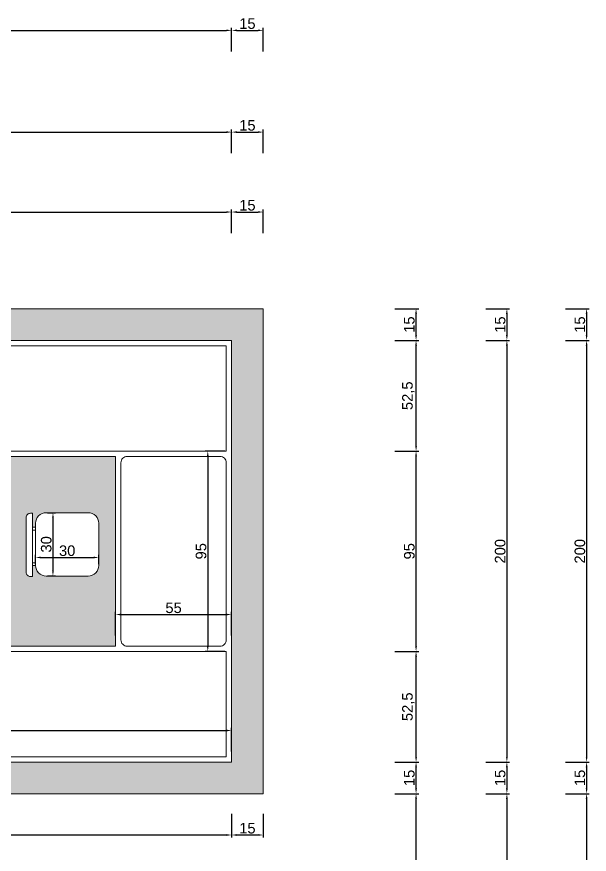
# Model space of a CAD drawing. Header units: centimetres. Extents: x -1214 to 5930, y 2765 to 5950.
# Drawn here: x 5139.3 to 5410.9, y 3466.4 to 3863.6 of the extents above; entities that cross this region are included whole.
import ezdxf

# ---------------------------------------------------------------- set-up
doc = ezdxf.new("R2010")
doc.units = ezdxf.units.CM
for name, color, linetype, lineweight in [('duvar', 251, 'Continuous', 20), ('tefriş', 4, 'Continuous', 9), ('ölçü', 64, 'Continuous', 20)]:
    doc.layers.add(name, color=color, linetype=linetype, lineweight=lineweight)
doc.layers.add('zemin', color=8, linetype='Continuous')
doc.styles.get("Standard").update_dxf_attribs({"font": 'arial.ttf'})
doc.dimstyles.new('yeni ölçü', dxfattribs={"dimtxt": 5, "dimasz": 2.5, "dimexe": 1.25, "dimexo": 0.625, "dimtad": 1, "dimtxsty": 'Standard', "dimcen": 2.45, "dimclrt": 256, "dimadec": 0, "dimazin": 0, "dimtfac": 1, "dimtmove": 0, "dimatfit": 3, "dimfxl": 10, "dimfxlon": 1, "dimarcsym": 0})

# ---------------------------------------------------------------- blocks, each defined once
blk = doc.blocks.new('CHR_001_Y')
at = {"layer": 'tefriş'}
for points in [[(3, 2), (2, 2, 0.414214), (0, 0), (0, -26, 0.414214), (2, -28), (3, -28)], [(9.46, 2.25), (29.46, 2.25, -0.414214), (34.46, -2.75), (34.46, -22.75, -0.414214), (29.46, -27.75), (9.46, -27.75, -0.414214), (4.46, -22.75), (4.46, -2.75, -0.414214)]]:
    blk.add_lwpolyline(points, format="xyb", close=True, dxfattribs=at)
for points in [[(3, -4.65), (4.46, -4.65)], [(4.46, -5.98), (3, -5.98)], [(3, -21.42), (4.46, -21.42)], [(4.46, -22.75), (3, -22.75)]]:
    blk.add_lwpolyline(points, dxfattribs=at)
blk = doc.blocks.new('*D139')
at = {"layer": 'Defpoints', "color": 0, "transparency": 16777216}
for p in [(5241.21, 3857.17), (5006.21, 3710.13), (5241.21, 3710.13)]:
    blk.add_point(p, dxfattribs=at)
at = {"layer": 'ölçü', "color": 0, "lineweight": -2, "transparency": 16777216}
for p, q in [((5006.21, 3847.17), (5006.21, 3858.42)), ((5008.71, 3857.17), (5238.71, 3857.17)), ((5241.21, 3847.17), (5241.21, 3858.42))]:
    blk.add_line(p, q, dxfattribs=at)
at = {"layer": 'ölçü', "color": 0, "transparency": 16777216}
for points in [[(5008.71, 3857.59), (5008.71, 3856.76), (5006.21, 3857.17)], [(5238.71, 3857.59), (5238.71, 3856.76), (5241.21, 3857.17)]]:
    blk.add_solid(points, dxfattribs=at)
at = {"layer": 'ölçü', "transparency": 16777216, "insert": (5123.71, 3860.35), "char_height": 5, "attachment_point": 5}
blk.add_mtext('235', dxfattribs=at)
blk = doc.blocks.new('*D140')
at = {"layer": 'Defpoints', "color": 0, "transparency": 16777216}
for p in [(5256.21, 3857.17), (5256.21, 3725.13), (5241.21, 3710.13)]:
    blk.add_point(p, dxfattribs=at)
at = {"layer": 'ölçü', "color": 0, "lineweight": -2, "transparency": 16777216}
for p, q in [((5241.21, 3847.17), (5241.21, 3858.42)), ((5243.71, 3857.17), (5253.71, 3857.17)), ((5256.21, 3847.17), (5256.21, 3858.42))]:
    blk.add_line(p, q, dxfattribs=at)
at = {"layer": 'ölçü', "color": 0, "transparency": 16777216}
for points in [[(5243.71, 3857.59), (5243.71, 3856.76), (5241.21, 3857.17)], [(5253.71, 3857.59), (5253.71, 3856.76), (5256.21, 3857.17)]]:
    blk.add_solid(points, dxfattribs=at)
at = {"layer": 'ölçü', "transparency": 16777216, "insert": (5248.71, 3860.35), "char_height": 5, "attachment_point": 5}
blk.add_mtext('15', dxfattribs=at)
blk = doc.blocks.new('*D141')
at = {"layer": 'Defpoints', "color": 0, "transparency": 16777216}
for p in [(5256.21, 3725.13), (5241.21, 3710.13), (5409.62, 3710.13)]:
    blk.add_point(p, dxfattribs=at)
at = {"layer": 'ölçü', "color": 0, "lineweight": -2, "transparency": 16777216}
for p, q in [((5399.62, 3725.13), (5410.87, 3725.13)), ((5409.62, 3722.63), (5409.62, 3712.63)), ((5399.62, 3710.13), (5410.87, 3710.13))]:
    blk.add_line(p, q, dxfattribs=at)
at = {"layer": 'ölçü', "color": 0, "transparency": 16777216}
for points in [[(5409.2, 3722.63), (5410.03, 3722.63), (5409.62, 3725.13)], [(5409.2, 3712.63), (5410.03, 3712.63), (5409.62, 3710.13)]]:
    blk.add_solid(points, dxfattribs=at)
at = {"layer": 'ölçü', "transparency": 16777216, "insert": (5406.44, 3717.63), "char_height": 5, "attachment_point": 5, "rotation": 90}
blk.add_mtext('15', dxfattribs=at)
blk = doc.blocks.new('*D142')
at = {"layer": 'Defpoints', "color": 0, "transparency": 16777216}
for p in [(5241.21, 3710.13), (5241.21, 3510.13), (5409.62, 3510.13)]:
    blk.add_point(p, dxfattribs=at)
at = {"layer": 'ölçü', "color": 0, "lineweight": -2, "transparency": 16777216}
for p, q in [((5399.62, 3710.13), (5410.87, 3710.13)), ((5409.62, 3707.63), (5409.62, 3512.63)), ((5399.62, 3510.13), (5410.87, 3510.13))]:
    blk.add_line(p, q, dxfattribs=at)
at = {"layer": 'ölçü', "color": 0, "transparency": 16777216}
for points in [[(5409.2, 3707.63), (5410.03, 3707.63), (5409.62, 3710.13)], [(5409.2, 3512.63), (5410.03, 3512.63), (5409.62, 3510.13)]]:
    blk.add_solid(points, dxfattribs=at)
at = {"layer": 'ölçü', "transparency": 16777216, "insert": (5406.44, 3610.13), "char_height": 5, "attachment_point": 5, "rotation": 90}
blk.add_mtext('200', dxfattribs=at)
blk = doc.blocks.new('*D143')
at = {"layer": 'Defpoints', "color": 0, "transparency": 16777216}
for p in [(5241.21, 3510.13), (5256.21, 3495.13), (5409.62, 3495.13)]:
    blk.add_point(p, dxfattribs=at)
at = {"layer": 'ölçü', "color": 0, "lineweight": -2, "transparency": 16777216}
for p, q in [((5399.62, 3510.13), (5410.87, 3510.13)), ((5409.62, 3507.63), (5409.62, 3497.63)), ((5399.62, 3495.13), (5410.87, 3495.13))]:
    blk.add_line(p, q, dxfattribs=at)
at = {"layer": 'ölçü', "color": 0, "transparency": 16777216}
for points in [[(5409.2, 3507.63), (5410.03, 3507.63), (5409.62, 3510.13)], [(5409.2, 3497.63), (5410.03, 3497.63), (5409.62, 3495.13)]]:
    blk.add_solid(points, dxfattribs=at)
at = {"layer": 'ölçü', "transparency": 16777216, "insert": (5406.44, 3502.63), "char_height": 5, "attachment_point": 5, "rotation": 90}
blk.add_mtext('15', dxfattribs=at)
blk = doc.blocks.new('*D144')
at = {"layer": 'Defpoints', "color": 0, "transparency": 16777216}
for p in [(5256.21, 3495.13), (5256.21, 3425.13), (5409.62, 3425.13)]:
    blk.add_point(p, dxfattribs=at)
at = {"layer": 'ölçü', "color": 0, "lineweight": -2, "transparency": 16777216}
for p, q in [((5399.62, 3495.13), (5410.87, 3495.13)), ((5409.62, 3492.63), (5409.62, 3427.63)), ((5399.62, 3425.13), (5410.87, 3425.13))]:
    blk.add_line(p, q, dxfattribs=at)
at = {"layer": 'ölçü', "color": 0, "transparency": 16777216}
for points in [[(5409.2, 3492.63), (5410.03, 3492.63), (5409.62, 3495.13)], [(5409.2, 3427.63), (5410.03, 3427.63), (5409.62, 3425.13)]]:
    blk.add_solid(points, dxfattribs=at)
at = {"layer": 'ölçü', "transparency": 16777216, "insert": (5406.44, 3460.13), "char_height": 5, "attachment_point": 5, "rotation": 90}
blk.add_mtext('70', dxfattribs=at)
blk = doc.blocks.new('*D171')
at = {"layer": 'Defpoints', "color": 0, "transparency": 16777216}
for p in [(5241.21, 3808.92), (5006.21, 3710.13), (5241.21, 3710.13)]:
    blk.add_point(p, dxfattribs=at)
at = {"layer": 'ölçü', "color": 0, "lineweight": -2, "transparency": 16777216}
for p, q in [((5006.21, 3798.92), (5006.21, 3810.17)), ((5241.21, 3798.92), (5241.21, 3810.17)), ((5008.71, 3808.92), (5238.71, 3808.92))]:
    blk.add_line(p, q, dxfattribs=at)
at = {"layer": 'ölçü', "color": 0, "transparency": 16777216}
for points in [[(5008.71, 3809.34), (5008.71, 3808.51), (5006.21, 3808.92)], [(5238.71, 3809.34), (5238.71, 3808.51), (5241.21, 3808.92)]]:
    blk.add_solid(points, dxfattribs=at)
at = {"layer": 'ölçü', "transparency": 16777216, "insert": (5123.71, 3812.1), "char_height": 5, "attachment_point": 5}
blk.add_mtext('235', dxfattribs=at)
blk = doc.blocks.new('*D172')
at = {"layer": 'Defpoints', "color": 0, "transparency": 16777216}
for p in [(5256.21, 3808.92), (5256.21, 3725.13), (5241.21, 3710.13)]:
    blk.add_point(p, dxfattribs=at)
at = {"layer": 'ölçü', "color": 0, "lineweight": -2, "transparency": 16777216}
for p, q in [((5241.21, 3798.92), (5241.21, 3810.17)), ((5256.21, 3798.92), (5256.21, 3810.17)), ((5243.71, 3808.92), (5253.71, 3808.92))]:
    blk.add_line(p, q, dxfattribs=at)
at = {"layer": 'ölçü', "color": 0, "transparency": 16777216}
for points in [[(5243.71, 3809.34), (5243.71, 3808.51), (5241.21, 3808.92)], [(5253.71, 3809.34), (5253.71, 3808.51), (5256.21, 3808.92)]]:
    blk.add_solid(points, dxfattribs=at)
at = {"layer": 'ölçü', "transparency": 16777216, "insert": (5248.71, 3812.1), "char_height": 5, "attachment_point": 5}
blk.add_mtext('15', dxfattribs=at)
blk = doc.blocks.new('*D192')
at = {"layer": 'Defpoints', "color": 0, "transparency": 16777216}
for p in [(5241.21, 3510.13), (5256.21, 3495.13), (5241.21, 3475.56)]:
    blk.add_point(p, dxfattribs=at)
at = {"layer": 'ölçü', "color": 0, "lineweight": -2, "transparency": 16777216}
for p, q in [((5241.21, 3485.56), (5241.21, 3474.31)), ((5256.21, 3485.56), (5256.21, 3474.31)), ((5253.71, 3475.56), (5243.71, 3475.56))]:
    blk.add_line(p, q, dxfattribs=at)
at = {"layer": 'ölçü', "color": 0, "transparency": 16777216}
for points in [[(5243.71, 3475.98), (5243.71, 3475.15), (5241.21, 3475.56)], [(5253.71, 3475.98), (5253.71, 3475.15), (5256.21, 3475.56)]]:
    blk.add_solid(points, dxfattribs=at)
at = {"layer": 'ölçü', "transparency": 16777216, "insert": (5248.71, 3478.74), "char_height": 5, "attachment_point": 5}
blk.add_mtext('15', dxfattribs=at)
blk = doc.blocks.new('*D193')
at = {"layer": 'Defpoints', "color": 0, "transparency": 16777216}
for p in [(5241.21, 3510.13), (5006.21, 3495.13), (5006.21, 3475.56)]:
    blk.add_point(p, dxfattribs=at)
at = {"layer": 'ölçü', "color": 0, "lineweight": -2, "transparency": 16777216}
for p, q in [((5006.21, 3485.56), (5006.21, 3474.31)), ((5241.21, 3485.56), (5241.21, 3474.31)), ((5238.71, 3475.56), (5008.71, 3475.56))]:
    blk.add_line(p, q, dxfattribs=at)
at = {"layer": 'ölçü', "color": 0, "transparency": 16777216}
for points in [[(5008.71, 3475.98), (5008.71, 3475.15), (5006.21, 3475.56)], [(5238.71, 3475.98), (5238.71, 3475.15), (5241.21, 3475.56)]]:
    blk.add_solid(points, dxfattribs=at)
at = {"layer": 'ölçü', "transparency": 16777216, "insert": (5123.71, 3478.74), "char_height": 5, "attachment_point": 5}
blk.add_mtext('235', dxfattribs=at)
blk = doc.blocks.new('*D196')
at = {"layer": 'Defpoints', "color": 0, "transparency": 16777216}
for p in [(5256.21, 3725.13), (5241.21, 3710.13), (5371.8, 3710.13)]:
    blk.add_point(p, dxfattribs=at)
at = {"layer": 'ölçü', "color": 0, "lineweight": -2, "transparency": 16777216}
for p, q in [((5361.8, 3725.13), (5373.05, 3725.13)), ((5371.8, 3722.63), (5371.8, 3712.63)), ((5361.8, 3710.13), (5373.05, 3710.13))]:
    blk.add_line(p, q, dxfattribs=at)
at = {"layer": 'ölçü', "color": 0, "transparency": 16777216}
for points in [[(5371.38, 3722.63), (5372.21, 3722.63), (5371.8, 3725.13)], [(5371.38, 3712.63), (5372.21, 3712.63), (5371.8, 3710.13)]]:
    blk.add_solid(points, dxfattribs=at)
at = {"layer": 'ölçü', "transparency": 16777216, "insert": (5368.62, 3717.63), "char_height": 5, "attachment_point": 5, "rotation": 90}
blk.add_mtext('15', dxfattribs=at)
blk = doc.blocks.new('*D197')
at = {"layer": 'Defpoints', "color": 0, "transparency": 16777216}
for p in [(5241.21, 3710.13), (5241.21, 3510.13), (5371.8, 3510.13)]:
    blk.add_point(p, dxfattribs=at)
at = {"layer": 'ölçü', "color": 0, "lineweight": -2, "transparency": 16777216}
for p, q in [((5361.8, 3710.13), (5373.05, 3710.13)), ((5371.8, 3707.63), (5371.8, 3512.63)), ((5361.8, 3510.13), (5373.05, 3510.13))]:
    blk.add_line(p, q, dxfattribs=at)
at = {"layer": 'ölçü', "color": 0, "transparency": 16777216}
for points in [[(5371.38, 3707.63), (5372.21, 3707.63), (5371.8, 3710.13)], [(5371.38, 3512.63), (5372.21, 3512.63), (5371.8, 3510.13)]]:
    blk.add_solid(points, dxfattribs=at)
at = {"layer": 'ölçü', "transparency": 16777216, "insert": (5368.62, 3610.13), "char_height": 5, "attachment_point": 5, "rotation": 90}
blk.add_mtext('200', dxfattribs=at)
blk = doc.blocks.new('*D198')
at = {"layer": 'Defpoints', "color": 0, "transparency": 16777216}
for p in [(5241.21, 3510.13), (5256.21, 3495.13), (5371.8, 3495.13)]:
    blk.add_point(p, dxfattribs=at)
at = {"layer": 'ölçü', "color": 0, "lineweight": -2, "transparency": 16777216}
for p, q in [((5361.8, 3510.13), (5373.05, 3510.13)), ((5371.8, 3507.63), (5371.8, 3497.63)), ((5361.8, 3495.13), (5373.05, 3495.13))]:
    blk.add_line(p, q, dxfattribs=at)
at = {"layer": 'ölçü', "color": 0, "transparency": 16777216}
for points in [[(5371.38, 3507.63), (5372.21, 3507.63), (5371.8, 3510.13)], [(5371.38, 3497.63), (5372.21, 3497.63), (5371.8, 3495.13)]]:
    blk.add_solid(points, dxfattribs=at)
at = {"layer": 'ölçü', "transparency": 16777216, "insert": (5368.62, 3502.63), "char_height": 5, "attachment_point": 5, "rotation": 90}
blk.add_mtext('15', dxfattribs=at)
blk = doc.blocks.new('*D199')
at = {"layer": 'Defpoints', "color": 0, "transparency": 16777216}
for p in [(5256.21, 3495.13), (5256.21, 3425.13), (5371.8, 3425.13)]:
    blk.add_point(p, dxfattribs=at)
at = {"layer": 'ölçü', "color": 0, "lineweight": -2, "transparency": 16777216}
for p, q in [((5361.8, 3495.13), (5373.05, 3495.13)), ((5371.8, 3492.63), (5371.8, 3427.63)), ((5361.8, 3425.13), (5373.05, 3425.13))]:
    blk.add_line(p, q, dxfattribs=at)
at = {"layer": 'ölçü', "color": 0, "transparency": 16777216}
for points in [[(5371.38, 3492.63), (5372.21, 3492.63), (5371.8, 3495.13)], [(5371.38, 3427.63), (5372.21, 3427.63), (5371.8, 3425.13)]]:
    blk.add_solid(points, dxfattribs=at)
at = {"layer": 'ölçü', "transparency": 16777216, "insert": (5368.62, 3460.13), "char_height": 5, "attachment_point": 5, "rotation": 90}
blk.add_mtext('70', dxfattribs=at)
blk = doc.blocks.new('*D204')
at = {"layer": 'Defpoints', "color": 0, "transparency": 16777216}
for p in [(5256.21, 3495.13), (5328.72, 3495.13), (5256.21, 3425.13)]:
    blk.add_point(p, dxfattribs=at)
at = {"layer": 'ölçü', "color": 0, "lineweight": -2, "transparency": 16777216}
for p, q in [((5318.72, 3495.13), (5329.97, 3495.13)), ((5328.72, 3427.63), (5328.72, 3492.63)), ((5318.72, 3425.13), (5329.97, 3425.13))]:
    blk.add_line(p, q, dxfattribs=at)
at = {"layer": 'ölçü', "color": 0, "transparency": 16777216}
for points in [[(5328.3, 3492.63), (5329.14, 3492.63), (5328.72, 3495.13)], [(5328.3, 3427.63), (5329.14, 3427.63), (5328.72, 3425.13)]]:
    blk.add_solid(points, dxfattribs=at)
at = {"layer": 'ölçü', "transparency": 16777216, "insert": (5325.54, 3460.13), "char_height": 5, "attachment_point": 5, "rotation": 90}
blk.add_mtext('70', dxfattribs=at)
blk = doc.blocks.new('*D205')
at = {"layer": 'Defpoints', "color": 0, "transparency": 16777216}
for p in [(5241.21, 3510.13), (5328.72, 3510.13), (5256.21, 3495.13)]:
    blk.add_point(p, dxfattribs=at)
at = {"layer": 'ölçü', "color": 0, "lineweight": -2, "transparency": 16777216}
for p, q in [((5318.72, 3510.13), (5329.97, 3510.13)), ((5328.72, 3497.63), (5328.72, 3507.63)), ((5318.72, 3495.13), (5329.97, 3495.13))]:
    blk.add_line(p, q, dxfattribs=at)
at = {"layer": 'ölçü', "color": 0, "transparency": 16777216}
for points in [[(5328.3, 3507.63), (5329.14, 3507.63), (5328.72, 3510.13)], [(5328.3, 3497.63), (5329.14, 3497.63), (5328.72, 3495.13)]]:
    blk.add_solid(points, dxfattribs=at)
at = {"layer": 'ölçü', "transparency": 16777216, "insert": (5325.54, 3502.63), "char_height": 5, "attachment_point": 5, "rotation": 90}
blk.add_mtext('15', dxfattribs=at)
blk = doc.blocks.new('*D206')
at = {"layer": 'Defpoints', "color": 0, "transparency": 16777216}
for p in [(5238.71, 3562.63), (5328.72, 3562.63), (5241.21, 3510.13)]:
    blk.add_point(p, dxfattribs=at)
at = {"layer": 'ölçü', "color": 0, "lineweight": -2, "transparency": 16777216}
for p, q in [((5318.72, 3562.63), (5329.97, 3562.63)), ((5328.72, 3512.63), (5328.72, 3560.13)), ((5318.72, 3510.13), (5329.97, 3510.13))]:
    blk.add_line(p, q, dxfattribs=at)
at = {"layer": 'ölçü', "color": 0, "transparency": 16777216}
for points in [[(5328.3, 3560.13), (5329.14, 3560.13), (5328.72, 3562.63)], [(5328.3, 3512.63), (5329.14, 3512.63), (5328.72, 3510.13)]]:
    blk.add_solid(points, dxfattribs=at)
at = {"layer": 'ölçü', "transparency": 16777216, "insert": (5325.09, 3536.38), "char_height": 5, "attachment_point": 5, "rotation": 90}
blk.add_mtext('52,5', dxfattribs=at)
blk = doc.blocks.new('*D207')
at = {"layer": 'Defpoints', "color": 0, "transparency": 16777216}
for p in [(5238.71, 3657.63), (5328.72, 3657.63), (5238.71, 3562.63)]:
    blk.add_point(p, dxfattribs=at)
at = {"layer": 'ölçü', "color": 0, "lineweight": -2, "transparency": 16777216}
for p, q in [((5318.72, 3657.63), (5329.97, 3657.63)), ((5328.72, 3565.13), (5328.72, 3655.13)), ((5318.72, 3562.63), (5329.97, 3562.63))]:
    blk.add_line(p, q, dxfattribs=at)
at = {"layer": 'ölçü', "color": 0, "transparency": 16777216}
for points in [[(5328.3, 3655.13), (5329.14, 3655.13), (5328.72, 3657.63)], [(5328.3, 3565.13), (5329.14, 3565.13), (5328.72, 3562.63)]]:
    blk.add_solid(points, dxfattribs=at)
at = {"layer": 'ölçü', "transparency": 16777216, "insert": (5325.54, 3610.13), "char_height": 5, "attachment_point": 5, "rotation": 90}
blk.add_mtext('95', dxfattribs=at)
blk = doc.blocks.new('*D208')
at = {"layer": 'Defpoints', "color": 0, "transparency": 16777216}
for p in [(5241.21, 3710.13), (5328.72, 3710.13), (5238.71, 3657.63)]:
    blk.add_point(p, dxfattribs=at)
at = {"layer": 'ölçü', "color": 0, "lineweight": -2, "transparency": 16777216}
for p, q in [((5318.72, 3710.13), (5329.97, 3710.13)), ((5328.72, 3660.13), (5328.72, 3707.63)), ((5318.72, 3657.63), (5329.97, 3657.63))]:
    blk.add_line(p, q, dxfattribs=at)
at = {"layer": 'ölçü', "color": 0, "transparency": 16777216}
for points in [[(5328.3, 3707.63), (5329.14, 3707.63), (5328.72, 3710.13)], [(5328.3, 3660.13), (5329.14, 3660.13), (5328.72, 3657.63)]]:
    blk.add_solid(points, dxfattribs=at)
at = {"layer": 'ölçü', "transparency": 16777216, "insert": (5325.09, 3683.88), "char_height": 5, "attachment_point": 5, "rotation": 90}
blk.add_mtext('52,5', dxfattribs=at)
blk = doc.blocks.new('*D209')
at = {"layer": 'Defpoints', "color": 0, "transparency": 16777216}
for p in [(5256.21, 3725.13), (5328.72, 3725.13), (5241.21, 3710.13)]:
    blk.add_point(p, dxfattribs=at)
at = {"layer": 'ölçü', "color": 0, "lineweight": -2, "transparency": 16777216}
for p, q in [((5318.72, 3725.13), (5329.97, 3725.13)), ((5328.72, 3712.63), (5328.72, 3722.63)), ((5318.72, 3710.13), (5329.97, 3710.13))]:
    blk.add_line(p, q, dxfattribs=at)
at = {"layer": 'ölçü', "color": 0, "transparency": 16777216}
for points in [[(5328.3, 3722.63), (5329.14, 3722.63), (5328.72, 3725.13)], [(5328.3, 3712.63), (5329.14, 3712.63), (5328.72, 3710.13)]]:
    blk.add_solid(points, dxfattribs=at)
at = {"layer": 'ölçü', "transparency": 16777216, "insert": (5325.54, 3717.63), "char_height": 5, "attachment_point": 5, "rotation": 90}
blk.add_mtext('15', dxfattribs=at)
blk = doc.blocks.new('*D213')
at = {"layer": 'Defpoints', "color": 0, "transparency": 16777216}
for p in [(5241.21, 3771.02), (5006.21, 3710.13), (5241.21, 3710.13)]:
    blk.add_point(p, dxfattribs=at)
at = {"layer": 'ölçü', "color": 0, "lineweight": -2, "transparency": 16777216}
for p, q in [((5006.21, 3761.02), (5006.21, 3772.27)), ((5008.71, 3771.02), (5238.71, 3771.02)), ((5241.21, 3761.02), (5241.21, 3772.27))]:
    blk.add_line(p, q, dxfattribs=at)
at = {"layer": 'ölçü', "color": 0, "transparency": 16777216}
for points in [[(5008.71, 3771.43), (5008.71, 3770.6), (5006.21, 3771.02)], [(5238.71, 3771.43), (5238.71, 3770.6), (5241.21, 3771.02)]]:
    blk.add_solid(points, dxfattribs=at)
at = {"layer": 'ölçü', "transparency": 16777216, "insert": (5123.71, 3774.2), "char_height": 5, "attachment_point": 5}
blk.add_mtext('235', dxfattribs=at)
blk = doc.blocks.new('*D214')
at = {"layer": 'Defpoints', "color": 0, "transparency": 16777216}
for p in [(5256.21, 3771.02), (5256.21, 3725.13), (5241.21, 3710.13)]:
    blk.add_point(p, dxfattribs=at)
at = {"layer": 'ölçü', "color": 0, "lineweight": -2, "transparency": 16777216}
for p, q in [((5241.21, 3761.02), (5241.21, 3772.27)), ((5243.71, 3771.02), (5253.71, 3771.02)), ((5256.21, 3761.02), (5256.21, 3772.27))]:
    blk.add_line(p, q, dxfattribs=at)
at = {"layer": 'ölçü', "color": 0, "transparency": 16777216}
for points in [[(5243.71, 3771.43), (5243.71, 3770.6), (5241.21, 3771.02)], [(5253.71, 3771.43), (5253.71, 3770.6), (5256.21, 3771.02)]]:
    blk.add_solid(points, dxfattribs=at)
at = {"layer": 'ölçü', "transparency": 16777216, "insert": (5248.71, 3774.19), "char_height": 5, "attachment_point": 5}
blk.add_mtext('15', dxfattribs=at)
blk = doc.blocks.new('*D246')
at = {"layer": 'Defpoints', "color": 0, "transparency": 16777216}
for p in [(5241.21, 3525.13), (5006.21, 3510.13), (5241.21, 3510.13)]:
    blk.add_point(p, dxfattribs=at)
at = {"layer": 'ölçü', "color": 0, "lineweight": -2, "transparency": 16777216}
for p, q in [((5006.21, 3515.13), (5006.21, 3526.38)), ((5008.71, 3525.13), (5238.71, 3525.13)), ((5241.21, 3515.13), (5241.21, 3526.38))]:
    blk.add_line(p, q, dxfattribs=at)
at = {"layer": 'ölçü', "color": 0, "transparency": 16777216}
for points in [[(5008.71, 3525.54), (5008.71, 3524.71), (5006.21, 3525.13)], [(5238.71, 3525.54), (5238.71, 3524.71), (5241.21, 3525.13)]]:
    blk.add_solid(points, dxfattribs=at)
at = {"layer": 'ölçü', "transparency": 16777216, "insert": (5123.71, 3528.31), "char_height": 5, "attachment_point": 5}
blk.add_mtext('235', dxfattribs=at)
blk = doc.blocks.new('*D248')
at = {"layer": 'Defpoints', "color": 0, "transparency": 16777216}
for p in [(5241.21, 3580.13), (5186.21, 3565.13), (5241.21, 3565.13)]:
    blk.add_point(p, dxfattribs=at)
at = {"layer": 'ölçü', "color": 0, "lineweight": -2, "transparency": 16777216}
for p, q in [((5186.21, 3570.13), (5186.21, 3581.38)), ((5188.71, 3580.13), (5238.71, 3580.13)), ((5241.21, 3570.13), (5241.21, 3581.38))]:
    blk.add_line(p, q, dxfattribs=at)
at = {"layer": 'ölçü', "color": 0, "transparency": 16777216}
for points in [[(5188.71, 3580.54), (5188.71, 3579.71), (5186.21, 3580.13)], [(5238.71, 3580.54), (5238.71, 3579.71), (5241.21, 3580.13)]]:
    blk.add_solid(points, dxfattribs=at)
at = {"layer": 'ölçü', "transparency": 16777216, "insert": (5213.71, 3583.29), "char_height": 5, "attachment_point": 5}
blk.add_mtext('55', dxfattribs=at)
blk = doc.blocks.new('*D249')
at = {"layer": 'Defpoints', "color": 0, "transparency": 16777216}
for p in [(5238.71, 3657.63), (5229.92, 3562.63), (5238.71, 3562.63)]:
    blk.add_point(p, dxfattribs=at)
at = {"layer": 'ölçü', "color": 0, "lineweight": -2, "transparency": 16777216}
for p, q in [((5238.09, 3657.63), (5228.67, 3657.63)), ((5229.92, 3655.13), (5229.92, 3565.13)), ((5238.09, 3562.63), (5228.67, 3562.63))]:
    blk.add_line(p, q, dxfattribs=at)
at = {"layer": 'ölçü', "color": 0, "transparency": 16777216}
for points in [[(5229.51, 3655.13), (5230.34, 3655.13), (5229.92, 3657.63)], [(5229.51, 3565.13), (5230.34, 3565.13), (5229.92, 3562.63)]]:
    blk.add_solid(points, dxfattribs=at)
at = {"layer": 'ölçü', "transparency": 16777216, "insert": (5226.74, 3610.13), "char_height": 5, "attachment_point": 5, "rotation": 90}
blk.add_mtext('95', dxfattribs=at)
blk = doc.blocks.new('*D261')
at = {"layer": 'Defpoints', "color": 0, "transparency": 16777216}
for p in [(5178.23, 3607.19), (5148.23, 3603.4), (5178.23, 3603.4)]:
    blk.add_point(p, dxfattribs=at)
at = {"layer": 'ölçü', "color": 0, "lineweight": -2, "transparency": 16777216}
for p, q in [((5148.23, 3604.02), (5148.23, 3608.44)), ((5150.73, 3607.19), (5175.73, 3607.19)), ((5178.23, 3604.02), (5178.23, 3608.44))]:
    blk.add_line(p, q, dxfattribs=at)
at = {"layer": 'ölçü', "color": 0, "transparency": 16777216}
for points in [[(5150.73, 3607.61), (5150.73, 3606.77), (5148.23, 3607.19)], [(5175.73, 3607.61), (5175.73, 3606.77), (5178.23, 3607.19)]]:
    blk.add_solid(points, dxfattribs=at)
at = {"layer": 'ölçü', "transparency": 16777216, "insert": (5163.23, 3610.37), "char_height": 5, "attachment_point": 5}
blk.add_mtext('30', dxfattribs=at)
blk = doc.blocks.new('*D262')
at = {"layer": 'Defpoints', "color": 0, "transparency": 16777216}
for p in [(5153.23, 3628.4), (5153.23, 3598.4), (5156.49, 3598.4)]:
    blk.add_point(p, dxfattribs=at)
at = {"layer": 'ölçü', "color": 0, "lineweight": -2, "transparency": 16777216}
for p, q in [((5153.85, 3628.4), (5157.74, 3628.4)), ((5156.49, 3625.9), (5156.49, 3600.9)), ((5153.85, 3598.4), (5157.74, 3598.4))]:
    blk.add_line(p, q, dxfattribs=at)
at = {"layer": 'ölçü', "color": 0, "transparency": 16777216}
for points in [[(5156.08, 3625.9), (5156.91, 3625.9), (5156.49, 3628.4)], [(5156.08, 3600.9), (5156.91, 3600.9), (5156.49, 3598.4)]]:
    blk.add_solid(points, dxfattribs=at)
at = {"layer": 'ölçü', "transparency": 16777216, "insert": (5153.32, 3613.4), "char_height": 5, "attachment_point": 5, "rotation": 90}
blk.add_mtext('30', dxfattribs=at)

msp = doc.modelspace()

# ---------------------------------------------------------------- hatches: boundary and pattern name
at = {"layer": 'duvar', "transparency": 33554636}
h = msp.add_hatch(color=256, dxfattribs=at)
h.dxf.hatch_style = 1
h.paths.add_polyline_path([(4591.213, 3710.127), (4641.213, 3710.127), (4741.213, 3710.127), (4848.106, 3710.127), (4848.106, 3710.338), (4893.106, 3710.338), (5241.213, 3710.127), (5241.213, 3510.127), (4991.213, 3510.127), (4991.213, 3485.127), (5006.213, 3485.127), (5006.213, 3495.127), (5256.213, 3495.127), (5256.213, 3725.127), (4741.213, 3725.127), (4641.213, 3725.127), (4576.213, 3725.127), (4576.213, 3320.127), (4591.213, 3320.127)])
h.paths.add_polyline_path([(5256.213, 3425.127), (5006.213, 3425.127), (4991.213, 3425.127), (4991.213, 3410.127), (5241.213, 3410.127), (5241.213, 3350.127), (5241.213, 3340.127), (5241.213, 3210.127), (4991.213, 3210.127), (4591.213, 3210.127), (4591.213, 3220.127), (4576.213, 3220.127), (4576.213, 3195.127), (4991.213, 3195.127), (5256.213, 3195.127)])
h.paths.add_polyline_path([(5006.213, 3280.127), (4991.213, 3280.127), (4991.213, 3210.127), (5006.213, 3210.127)], flags=17)
h.paths.add_polyline_path([(5006.213, 3410.127), (4991.213, 3410.127), (4991.213, 3340.127), (5006.213, 3340.127)], flags=17)
h.paths.add_polyline_path([(5006.213, 3710.127), (5000.111, 3710.127), (4991.213, 3710.127), (4991.213, 3691.021), (4991.213, 3635.127), (5006.213, 3635.127), (5006.213, 3691.021)], flags=17)
h.paths.add_polyline_path([(5006.213, 3565.127), (5006.213, 3575.127), (4991.213, 3575.127), (4991.213, 3510.127), (5006.213, 3510.127)], flags=17)
at = {"layer": 'zemin', "transparency": 33554636}
h = msp.add_hatch(dxfattribs=at)
h.set_pattern_fill('ANGLE', color=256)
h.set_pattern_definition([(0, (0, 0), (0, 6.985), [5.08, -1.905]), (90, (0, 0), (-6.985, 4e-16), [5.08, -1.905])])
h.paths.add_polyline_path([(5186.213, 3655.127), (5006.213, 3655.127), (5006.213, 3635.127), (5006.213, 3630.127), (5006.213, 3580.127), (5006.213, 3575.127), (5006.213, 3565.127), (5186.213, 3565.127)])
h.paths.add_polyline_path([(5143.768, 3600.141), (5143.768, 3626.141, -0.4142136), (5145.768, 3628.141), (5146.768, 3628.141), (5146.768, 3621.493), (5148.227, 3621.493), (5148.227, 3623.395, -0.4142136), (5153.227, 3628.395), (5173.227, 3628.395, -0.4142136), (5178.227, 3623.395), (5178.227, 3603.395, -0.4142136), (5173.227, 3598.395), (5153.227, 3598.395, -0.4142136), (5148.227, 3603.395), (5146.768, 3603.395), (5146.768, 3598.141), (5145.768, 3598.141, -0.4142136)], flags=16)
h.paths.add_polyline_path([(4911.213, 3626.725), (4911.213, 3629.725), (4991.213, 3629.725), (4991.213, 3635.127), (4991.213, 3691.021), (4991.213, 3710.127), (4893.106, 3710.127), (4893.106, 3665.127), (4872.956, 3665.127, -1), (4867.956, 3665.127), (4848.106, 3665.127), (4848.106, 3710.127), (4843.594, 3710.127), (4843.594, 3504.86), (4688.594, 3504.86), (4688.594, 3710.127), (4681.604, 3710.127), (4681.604, 3664.703), (4661.455, 3664.703, -1), (4656.455, 3664.703), (4636.604, 3664.703), (4636.604, 3710.127), (4591.213, 3710.127), (4591.213, 3320.127), (4591.213, 3315.127), (4586.708, 3315.127), (4586.713, 3225.127), (4591.213, 3225.127), (4591.213, 3220.127), (4591.213, 3210.127), (4991.213, 3210.127), (4991.213, 3280.127), (4991.213, 3285.127, -0.7394425), (4911.213, 3331.725), (4911.213, 3334.725), (4991.213, 3334.725), (4991.213, 3340.127), (4991.213, 3410.127), (4991.213, 3425.127), (4991.213, 3430.127, -0.7394425), (4911.213, 3476.725), (4911.213, 3479.725), (4991.213, 3479.725), (4991.213, 3485.127), (4991.213, 3510.127), (4991.213, 3580.127, -0.7394425)])
h.paths.add_polyline_path([(4671.855, 3377.109), (4671.855, 3342.109, -0.4142136), (4661.855, 3332.109, -0.2350418), (4641.914, 3322.187), (4626.914, 3322.187, -0.4142136), (4601.914, 3347.187), (4601.914, 3372.187, -0.4142136), (4626.914, 3397.187), (4641.914, 3397.187, -0.2371007), (4661.972, 3387.108, -0.4107905)], flags=16)
h.paths.add_polyline_path([(4750.879, 3276.036, -0.2350418), (4760.802, 3256.095), (4760.802, 3241.095, -0.4142136), (4735.802, 3216.095), (4710.802, 3216.095, -0.4142136), (4685.802, 3241.095), (4685.802, 3256.095, -0.2371007), (4695.88, 3276.153, -0.4107905), (4705.879, 3286.036), (4740.879, 3286.036, -0.4142136)], flags=16)
h.paths.add_polyline_path([(4991.213, 3476.725), (4911.213, 3476.725, 0.7394425), (4991.213, 3430.127)], flags=17)
h.paths.add_polyline_path([(4991.213, 3626.725), (4911.213, 3626.725, 0.7394425), (4991.213, 3580.127)], flags=17)
h.paths.add_polyline_path([(4991.213, 3331.725), (4911.213, 3331.725, 0.7394425), (4991.213, 3285.127)], flags=17)
h.paths.add_polyline_path([(5241.213, 3340.127), (5211.213, 3340.127), (5171.213, 3380.127), (5171.213, 3410.127), (5116.213, 3410.127), (5116.213, 3355.127), (5006.213, 3355.127), (5006.213, 3340.127), (5006.213, 3335.127), (5006.213, 3285.127), (5006.213, 3280.127), (5006.213, 3210.127), (5034.913, 3210.127), (5034.913, 3260.286), (5124.913, 3260.286), (5124.913, 3210.127), (5241.213, 3210.127)])
edge = h.paths.add_edge_path(flags=16)
edge.add_spline(control_points=[(5220.683, 3244.335), (5220.524, 3244.268), (5220.363, 3244.202), (5217.211, 3242.928), (5213.942, 3242.061), (5207.174, 3241.081), (5203.677, 3240.968), (5196.807, 3241.507), (5193.435, 3242.158), (5187.156, 3244.17), (5184.249, 3245.53), (5179.987, 3248.336), (5178.43, 3249.621), (5175.765, 3252.431), (5174.655, 3253.956), (5172.966, 3257.178), (5172.388, 3258.875), (5171.822, 3262.337), (5171.836, 3264.1), (5172.457, 3267.555), (5173.063, 3269.247), (5175.188, 3273.164), (5176.991, 3275.292), (5181.445, 3278.995), (5184.096, 3280.572), (5189.967, 3283.059), (5193.188, 3283.969), (5199.878, 3285.048), (5203.347, 3285.216), (5210.19, 3284.797), (5213.562, 3284.21), (5218.085, 3282.862), (5219.41, 3282.389), (5220.683, 3281.853)], knot_values=[4.1496238, 4.1496238, 4.1496238, 4.1496238, 4.1674668, 4.1674668, 4.4984618, 4.4984618, 4.8294569, 4.8294569, 5.160452, 5.160452, 5.4914471, 5.4914471, 5.7191962, 5.7191962, 5.9469453, 5.9469453, 6.1746943, 6.1746943, 6.4024434, 6.4024434, 6.6301925, 6.6301925, 6.9590386, 6.9590386, 7.2878848, 7.2878848, 7.6167309, 7.6167309, 7.9455771, 7.9455771, 8.2744232, 8.2744232, 8.4167465, 8.4167465, 8.4167465, 8.4167465], degree=3, periodic=0)
edge.add_line((5220.683, 3281.853), (5220.683, 3288.396))
edge.add_line((5220.683, 3288.396), (5240.683, 3288.396))
edge.add_line((5240.683, 3288.396), (5240.683, 3238.396))
edge.add_line((5240.683, 3238.396), (5220.683, 3238.396))
edge.add_line((5220.683, 3238.396), (5220.683, 3244.335))
edge = h.paths.add_edge_path(flags=0)
edge.add_ellipse((5203.374, 3263.11), major_axis=(-20, 0), ratio=0.5, start_angle=248.03465, end_angle=471.96535, ccw=False)
edge.add_line((5210.855, 3272.385), (5210.855, 3268.998))
edge.add_line((5210.855, 3268.998), (5213.58, 3268.998))
edge.add_line((5213.58, 3268.998), (5213.58, 3267.202))
edge.add_line((5213.58, 3267.202), (5210.855, 3267.202))
edge.add_line((5210.855, 3267.202), (5210.855, 3258.998))
edge.add_line((5210.855, 3258.998), (5213.58, 3258.998))
edge.add_line((5213.58, 3258.998), (5213.58, 3257.202))
edge.add_line((5213.58, 3257.202), (5210.855, 3257.202))
edge.add_line((5210.855, 3257.202), (5210.855, 3253.836))
h.paths.add_polyline_path([(5006.213, 3335.127), (4991.213, 3335.127), (4991.213, 3334.725), (4991.213, 3331.725), (4991.213, 3285.127), (5006.213, 3285.127)])
h.paths.add_polyline_path([(5006.213, 3480.127), (4991.213, 3480.127), (4991.213, 3479.725), (4991.213, 3476.725), (4991.213, 3430.127), (5006.213, 3430.127)])
h.paths.add_polyline_path([(5006.213, 3630.127), (4991.213, 3630.127), (4991.213, 3629.725), (4991.213, 3626.725), (4991.213, 3580.127), (5006.213, 3580.127)])
h.paths.add_polyline_path([(5006.213, 3635.127), (4991.213, 3635.127), (4991.213, 3630.127), (5006.213, 3630.127)])
h.paths.add_polyline_path([(5006.213, 3580.127), (4991.213, 3580.127), (4991.213, 3575.127), (5006.213, 3575.127)])
h.paths.add_polyline_path([(5006.213, 3485.127), (4991.213, 3485.127), (4991.213, 3480.127), (5006.213, 3480.127)])
h.paths.add_polyline_path([(5006.213, 3430.127), (4991.213, 3430.127), (4991.213, 3425.127), (5006.213, 3425.127)])
h.paths.add_polyline_path([(5006.213, 3285.127), (4991.213, 3285.127), (4991.213, 3280.127), (5006.213, 3280.127)])
h.paths.add_polyline_path([(5006.213, 3340.127), (4991.213, 3340.127), (4991.213, 3335.127), (5006.213, 3335.127)])

# ---------------------------------------------------------------- linework, layer by layer
at = {"layer": 'duvar'}
for points in [[(5006.213, 3485.127), (5006.213, 3495.127), (5256.213, 3495.127), (5256.213, 3725.127), (4741.213, 3725.127), (4641.213, 3725.127), (4576.213, 3725.127), (4576.213, 3320.127)], [(4991.213, 3482.127), (4991.213, 3510.127), (5241.213, 3510.127), (5241.213, 3710.127), (4741.213, 3710.127), (4641.213, 3710.127), (4591.213, 3710.127), (4591.213, 3320.127)], [(5241.213, 3710.127), (5000.111, 3710.127)]]:
    msp.add_lwpolyline(points, dxfattribs=at)
at = {"layer": 'tefriş'}
for points in [[(5186.213, 3655.127), (5006.213, 3655.127), (5006.213, 3710.127), (5241.213, 3710.127), (5241.213, 3655.127)], [(5186.213, 3510.127), (5241.213, 3510.127), (5241.213, 3710.127), (5186.213, 3710.127)], [(5238.713, 3657.627), (5238.713, 3707.627), (5186.213, 3707.627)], [(5186.213, 3655.127), (5186.213, 3565.127)], [(5186.213, 3565.127), (5006.213, 3565.127), (5006.213, 3510.127), (5241.213, 3510.127), (5241.213, 3565.127)], [(5186.213, 3512.627), (5238.713, 3512.627), (5238.713, 3562.627)]]:
    msp.add_lwpolyline(points, dxfattribs=at)
for points in [[(5008.713, 3707.627), (5238.713, 3707.627), (5238.713, 3657.627), (5008.713, 3657.627)], [(5008.713, 3512.627), (5238.713, 3512.627), (5238.713, 3562.627), (5008.713, 3562.627)]]:
    msp.add_lwpolyline(points, close=True, dxfattribs=at)
msp.add_lwpolyline([(5235.713, 3655.127), (5191.713, 3655.127, 0.4142136), (5188.713, 3652.127), (5188.713, 3568.127, 0.4142136), (5191.713, 3565.127), (5235.713, 3565.127, 0.4142136), (5238.713, 3568.127), (5238.713, 3652.127, 0.4142136)], format="xyb", close=True, dxfattribs=at)

# ---------------------------------------------------------------- block references
msp.add_blockref('CHR_001_Y', (5143.768, 3626.141), dxfattribs=at)

# ---------------------------------------------------------------- dimensions: what is measured, and where the dimension line sits
at = {"layer": 'ölçü'}
for base, p1, p2, picture, middle in [((5241.213, 3857.175), (5006.213, 3710.127), (5241.213, 3710.127), '*D139', (5123.713, 3860.354)), ((5256.213, 3857.175), (5241.213, 3710.127), (5256.213, 3725.127), '*D140', (5248.713, 3860.353)), ((5241.213, 3808.923), (5006.213, 3710.127), (5241.213, 3710.127), '*D171', (5123.713, 3812.103)), ((5256.213, 3808.923), (5241.213, 3710.127), (5256.213, 3725.127), '*D172', (5248.713, 3812.101)), ((5241.213, 3771.016), (5006.213, 3710.127), (5241.213, 3710.127), '*D213', (5123.713, 3774.195)), ((5256.213, 3771.016), (5241.213, 3710.127), (5256.213, 3725.127), '*D214', (5248.713, 3774.194)), ((5006.213, 3475.563), (5241.213, 3510.127), (5006.213, 3495.127), '*D193', (5123.713, 3478.743))]:
    dim = msp.add_linear_dim(base=base, p1=p1, p2=p2, dimstyle='yeni ölçü', override={"dimtmove": 1}, dxfattribs=at)
    dim.commit()
    dim.dimension.update_dxf_attribs({"geometry": picture, "text_midpoint": middle})
for base, p1, p2, picture, middle in [((5409.618, 3710.127), (5256.213, 3725.127), (5241.213, 3710.127), '*D141', (5406.44, 3717.627)), ((5371.798, 3710.127), (5256.213, 3725.127), (5241.213, 3710.127), '*D196', (5368.62, 3717.627)), ((5229.922, 3562.627), (5238.713, 3657.627), (5238.713, 3562.627), '*D249', (5226.744, 3610.127)), ((5156.495, 3598.395), (5153.227, 3628.395), (5153.227, 3598.395), '*D262', (5153.315, 3613.395))]:
    dim = msp.add_linear_dim(base=base, p1=p1, p2=p2, angle=90, dimstyle='yeni ölçü', dxfattribs=at)
    dim.commit()
    dim.dimension.update_dxf_attribs({"geometry": picture, "text_midpoint": middle})
for base, p1, p2, picture, middle in [((5328.72, 3725.127), (5241.213, 3710.127), (5256.213, 3725.127), '*D209', (5325.542, 3717.627)), ((5328.72, 3710.127), (5238.713, 3657.627), (5241.213, 3710.127), '*D208', (5325.09, 3683.877)), ((5409.618, 3510.127), (5241.213, 3710.127), (5241.213, 3510.127), '*D142', (5406.44, 3610.127)), ((5371.798, 3510.127), (5241.213, 3710.127), (5241.213, 3510.127), '*D197', (5368.62, 3610.127)), ((5328.72, 3657.627), (5238.713, 3562.627), (5238.713, 3657.627), '*D207', (5325.542, 3610.127)), ((5328.72, 3562.627), (5241.213, 3510.127), (5238.713, 3562.627), '*D206', (5325.09, 3536.377)), ((5409.618, 3495.127), (5241.213, 3510.127), (5256.213, 3495.127), '*D143', (5406.44, 3502.627)), ((5371.798, 3495.127), (5241.213, 3510.127), (5256.213, 3495.127), '*D198', (5368.62, 3502.627)), ((5328.72, 3510.127), (5256.213, 3495.127), (5241.213, 3510.127), '*D205', (5325.542, 3502.627)), ((5409.618, 3425.127), (5256.213, 3495.127), (5256.213, 3425.127), '*D144', (5406.44, 3460.127)), ((5371.798, 3425.127), (5256.213, 3495.127), (5256.213, 3425.127), '*D199', (5368.62, 3460.127)), ((5328.72, 3495.127), (5256.213, 3425.127), (5256.213, 3495.127), '*D204', (5325.542, 3460.127))]:
    dim = msp.add_linear_dim(base=base, p1=p1, p2=p2, angle=90, dimstyle='yeni ölçü', override={"dimtmove": 1}, dxfattribs=at)
    dim.commit()
    dim.dimension.update_dxf_attribs({"geometry": picture, "text_midpoint": middle})
for base, p1, p2, picture, middle in [((5178.227, 3607.19), (5148.227, 3603.395), (5178.227, 3603.395), '*D261', (5163.227, 3610.369)), ((5241.213, 3580.127), (5186.213, 3565.127), (5241.213, 3565.127), '*D248', (5213.713, 3583.294)), ((5241.213, 3525.127), (5006.213, 3510.127), (5241.213, 3510.127), '*D246', (5123.713, 3528.306)), ((5241.213, 3475.563), (5256.213, 3495.127), (5241.213, 3510.127), '*D192', (5248.713, 3478.741))]:
    dim = msp.add_linear_dim(base=base, p1=p1, p2=p2, dimstyle='yeni ölçü', dxfattribs=at)
    dim.commit()
    dim.dimension.update_dxf_attribs({"geometry": picture, "text_midpoint": middle})

doc.saveas('drawing.dxf')
